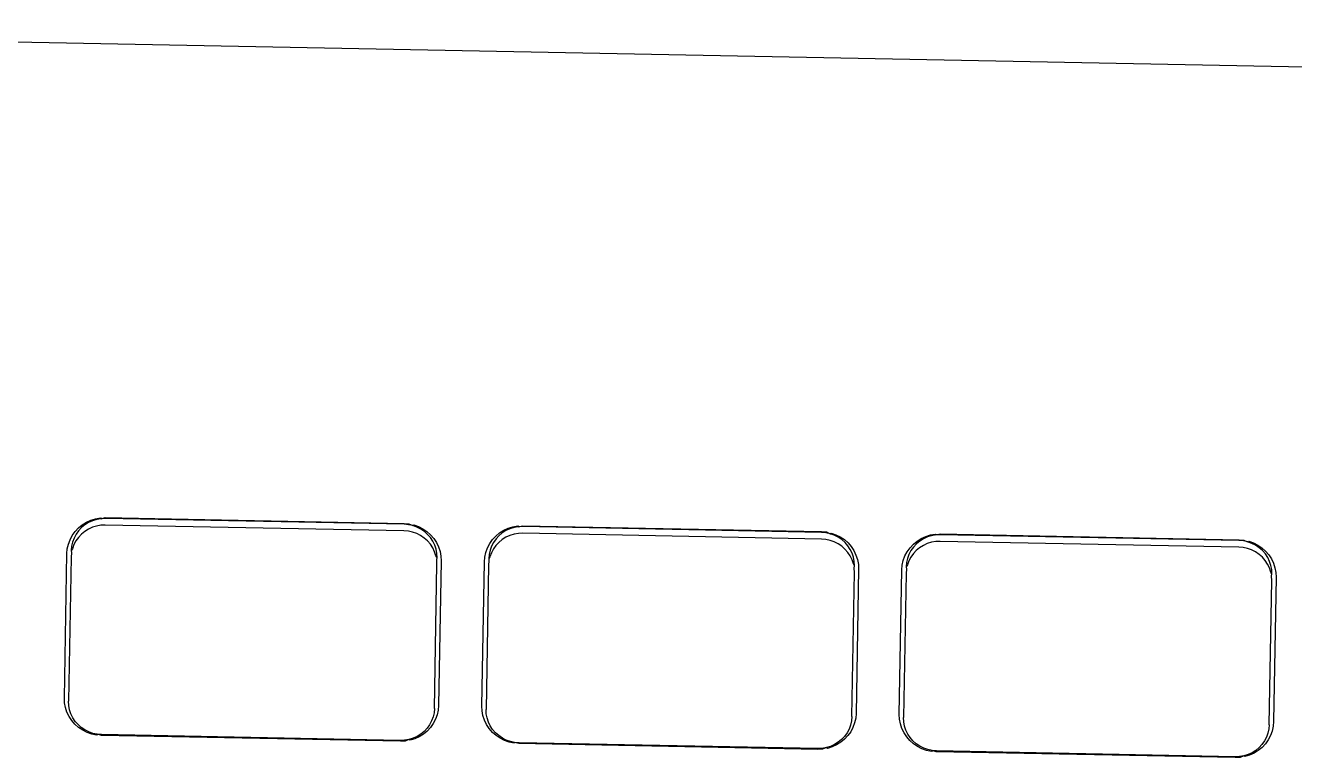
# Model space of a CAD drawing. Header units: millimetres. Extents: x -9564 to 100156, y -26854 to 24346.
# Drawn here: x 64206.5 to 64259, y -2967.1 to -2936.8 of the extents above; entities that cross this region are included whole.
import ezdxf

# ---------------------------------------------------------------- set-up
doc = ezdxf.new("R2010")
doc.units = ezdxf.units.MM
doc.header["$LTSCALE"] = 100
doc.layers.add('Muebles', color=112, linetype='Continuous')

msp = doc.modelspace()

# ---------------------------------------------------------------- linework, layer by layer
at = {"layer": 'Muebles'}
for p, q in [((64417.324, -2941.59), (64170.761, -2936.784)), ((64208.986, -2957.334), (64209.171, -2957.249)), ((64209.24, -2957.273), (64209.076, -2957.348)), ((64209.171, -2957.249), (64209.366, -2957.189)), ((64209.413, -2957.219), (64209.24, -2957.273)), ((64209.366, -2957.189), (64209.567, -2957.154)), ((64209.592, -2957.188), (64209.413, -2957.219)), ((64209.567, -2957.154), (64209.592, -2957.188)), ((64209.592, -2957.188), (64209.766, -2957.145)), ((64209.773, -2957.18), (64209.592, -2957.188)), ((64209.766, -2957.145), (64222.139, -2957.386)), ((64222.135, -2957.421), (64209.773, -2957.18)), ((64208.403, -2957.88), (64208.52, -2957.717)), ((64208.52, -2957.717), (64208.657, -2957.57)), ((64208.663, -2957.688), (64208.56, -2957.833)), ((64208.657, -2957.57), (64208.814, -2957.441)), ((64208.785, -2957.557), (64208.663, -2957.688)), ((64208.919, -2957.716), (64208.781, -2957.83)), ((64208.924, -2957.443), (64208.785, -2957.557)), ((64208.814, -2957.441), (64208.986, -2957.334)), ((64209.072, -2957.621), (64208.919, -2957.716)), ((64209.076, -2957.348), (64208.924, -2957.443)), ((64209.236, -2957.546), (64209.072, -2957.621)), ((64209.408, -2957.492), (64209.236, -2957.546)), ((64209.587, -2957.461), (64209.408, -2957.492)), ((64209.768, -2957.453), (64209.587, -2957.461)), ((64222.13, -2957.694), (64209.768, -2957.453)), ((64222.311, -2957.709), (64222.13, -2957.694)), ((64222.315, -2957.436), (64222.135, -2957.421)), ((64222.139, -2957.386), (64222.337, -2957.403)), ((64222.488, -2957.747), (64222.311, -2957.709)), ((64222.493, -2957.474), (64222.315, -2957.436)), ((64222.337, -2957.403), (64222.493, -2957.474)), ((64222.659, -2957.807), (64222.488, -2957.747)), ((64222.493, -2957.474), (64222.537, -2957.445)), ((64222.664, -2957.534), (64222.493, -2957.474)), ((64222.537, -2957.445), (64222.729, -2957.513)), ((64222.825, -2957.616), (64222.664, -2957.534)), ((64222.729, -2957.513), (64222.911, -2957.605)), ((64222.974, -2957.717), (64222.825, -2957.616)), ((64222.911, -2957.605), (64223.08, -2957.719)), ((64223.108, -2957.836), (64222.974, -2957.717)), ((64223.08, -2957.719), (64223.231, -2957.854)), ((64225.934, -2957.906), (64226.09, -2957.778)), ((64226.2, -2957.78), (64226.061, -2957.894)), ((64226.09, -2957.778), (64226.262, -2957.67)), ((64226.352, -2957.684), (64226.2, -2957.78)), ((64226.262, -2957.67), (64226.447, -2957.586)), ((64226.516, -2957.609), (64226.352, -2957.684)), ((64226.447, -2957.586), (64226.642, -2957.525)), ((64226.689, -2957.556), (64226.516, -2957.609)), ((64226.642, -2957.525), (64226.843, -2957.49)), ((64226.863, -2957.798), (64226.684, -2957.829)), ((64226.868, -2957.525), (64226.689, -2957.556)), ((64226.843, -2957.49), (64226.868, -2957.525)), ((64227.044, -2957.79), (64226.863, -2957.798)), ((64226.868, -2957.525), (64227.042, -2957.482)), ((64227.049, -2957.517), (64226.868, -2957.525)), ((64227.042, -2957.482), (64239.415, -2957.723)), ((64239.406, -2958.031), (64227.044, -2957.79)), ((64239.411, -2957.758), (64227.049, -2957.517)), ((64239.591, -2957.773), (64239.411, -2957.758)), ((64239.415, -2957.723), (64239.613, -2957.739)), ((64239.769, -2957.811), (64239.591, -2957.773)), ((64239.613, -2957.739), (64239.769, -2957.811)), ((64239.769, -2957.811), (64239.813, -2957.782)), ((64239.813, -2957.782), (64240.006, -2957.85)), ((64208.197, -2958.439), (64208.241, -2958.245)), ((64208.241, -2958.245), (64208.31, -2958.057)), ((64208.31, -2958.057), (64208.403, -2957.88)), ((64208.377, -2958.329), (64208.362, -2958.505)), ((64208.416, -2958.156), (64208.377, -2958.329)), ((64208.472, -2958.263), (64208.411, -2958.429)), ((64208.477, -2957.99), (64208.416, -2958.156)), ((64208.555, -2958.106), (64208.472, -2958.263)), ((64208.56, -2957.833), (64208.477, -2957.99)), ((64208.659, -2957.961), (64208.555, -2958.106)), ((64208.781, -2957.83), (64208.659, -2957.961)), ((64222.82, -2957.889), (64222.659, -2957.807)), ((64222.969, -2957.99), (64222.82, -2957.889)), ((64223.103, -2958.109), (64222.969, -2957.99)), ((64223.221, -2958.244), (64223.103, -2958.109)), ((64223.226, -2957.971), (64223.108, -2957.836)), ((64223.319, -2958.393), (64223.221, -2958.244)), ((64223.324, -2958.12), (64223.226, -2957.971)), ((64223.231, -2957.854), (64223.363, -2958.006)), ((64223.401, -2958.28), (64223.324, -2958.12)), ((64223.363, -2958.006), (64223.474, -2958.174)), ((64223.457, -2958.449), (64223.401, -2958.28)), ((64223.474, -2958.174), (64223.561, -2958.355)), ((64225.586, -2958.394), (64225.68, -2958.217)), ((64225.68, -2958.217), (64225.796, -2958.054)), ((64225.753, -2958.326), (64225.692, -2958.493)), ((64225.836, -2958.169), (64225.753, -2958.326)), ((64225.796, -2958.054), (64225.934, -2957.906)), ((64225.935, -2958.297), (64225.831, -2958.442)), ((64225.939, -2958.024), (64225.836, -2958.169)), ((64226.057, -2958.167), (64225.935, -2958.297)), ((64226.061, -2957.894), (64225.939, -2958.024)), ((64226.195, -2958.053), (64226.057, -2958.167)), ((64226.348, -2957.957), (64226.195, -2958.053)), ((64226.512, -2957.882), (64226.348, -2957.957)), ((64226.684, -2957.829), (64226.512, -2957.882)), ((64239.587, -2958.046), (64239.406, -2958.031)), ((64239.764, -2958.084), (64239.587, -2958.046)), ((64239.935, -2958.144), (64239.764, -2958.084)), ((64239.94, -2957.871), (64239.769, -2957.811)), ((64240.096, -2958.225), (64239.935, -2958.144)), ((64240.101, -2957.952), (64239.94, -2957.871)), ((64240.006, -2957.85), (64240.188, -2957.942)), ((64240.245, -2958.327), (64240.096, -2958.225)), ((64240.25, -2958.054), (64240.101, -2957.952)), ((64240.188, -2957.942), (64240.356, -2958.056)), ((64240.38, -2958.446), (64240.245, -2958.327)), ((64240.384, -2958.173), (64240.25, -2958.054)), ((64240.356, -2958.056), (64240.507, -2958.19)), ((64240.502, -2958.308), (64240.384, -2958.173)), ((64240.6, -2958.457), (64240.502, -2958.308)), ((64240.507, -2958.19), (64240.639, -2958.343)), ((64243.072, -2958.39), (64243.21, -2958.243)), ((64243.21, -2958.243), (64243.366, -2958.115)), ((64243.337, -2958.23), (64243.215, -2958.361)), ((64243.476, -2958.116), (64243.337, -2958.23)), ((64243.366, -2958.115), (64243.538, -2958.007)), ((64243.624, -2958.294), (64243.471, -2958.39)), ((64243.628, -2958.021), (64243.476, -2958.116)), ((64243.538, -2958.007), (64243.723, -2957.923)), ((64243.788, -2958.219), (64243.624, -2958.294)), ((64243.793, -2957.946), (64243.628, -2958.021)), ((64243.723, -2957.923), (64243.918, -2957.862)), ((64243.96, -2958.166), (64243.788, -2958.219)), ((64243.965, -2957.893), (64243.793, -2957.946)), ((64243.918, -2957.862), (64244.119, -2957.827)), ((64244.139, -2958.135), (64243.96, -2958.166)), ((64244.144, -2957.862), (64243.965, -2957.893)), ((64244.119, -2957.827), (64244.144, -2957.862)), ((64244.32, -2958.127), (64244.139, -2958.135)), ((64244.144, -2957.862), (64244.318, -2957.818)), ((64244.325, -2957.854), (64244.144, -2957.862)), ((64244.318, -2957.818), (64256.691, -2958.06)), ((64256.682, -2958.368), (64244.32, -2958.127)), ((64256.687, -2958.095), (64244.325, -2957.854)), ((64256.867, -2958.11), (64256.687, -2958.095)), ((64256.691, -2958.06), (64256.889, -2958.076)), ((64257.045, -2958.148), (64256.867, -2958.11)), ((64256.889, -2958.076), (64257.045, -2958.148)), ((64257.045, -2958.148), (64257.089, -2958.119)), ((64257.216, -2958.208), (64257.045, -2958.148)), ((64257.089, -2958.119), (64257.282, -2958.187)), ((64257.377, -2958.289), (64257.216, -2958.208)), ((64257.282, -2958.187), (64257.464, -2958.279)), ((64257.526, -2958.39), (64257.377, -2958.289)), ((64257.464, -2958.279), (64257.632, -2958.393)), ((64208.076, -2964.608), (64208.181, -2958.632)), ((64208.181, -2958.632), (64208.197, -2958.439)), ((64208.357, -2958.778), (64208.252, -2964.743)), ((64208.372, -2958.602), (64208.357, -2958.778)), ((64208.411, -2958.429), (64208.362, -2958.505)), ((64208.362, -2958.505), (64208.372, -2958.602)), ((64223.396, -2958.554), (64223.319, -2958.393)), ((64223.452, -2958.722), (64223.396, -2958.554)), ((64223.498, -2958.8), (64223.452, -2958.722)), ((64223.489, -2958.623), (64223.457, -2958.449)), ((64223.484, -2958.896), (64223.498, -2958.8)), ((64223.498, -2958.8), (64223.489, -2958.623)), ((64223.561, -2958.355), (64223.624, -2958.544)), ((64223.624, -2958.544), (64223.66, -2958.741)), ((64223.66, -2958.741), (64223.67, -2958.934)), ((64225.457, -2958.969), (64225.474, -2958.776)), ((64225.474, -2958.776), (64225.517, -2958.581)), ((64225.517, -2958.581), (64225.586, -2958.394)), ((64225.653, -2958.665), (64225.638, -2958.842)), ((64225.687, -2958.766), (64225.638, -2958.842)), ((64225.638, -2958.842), (64225.648, -2958.938)), ((64225.692, -2958.493), (64225.653, -2958.665)), ((64225.748, -2958.599), (64225.687, -2958.766)), ((64225.831, -2958.442), (64225.748, -2958.599)), ((64240.497, -2958.581), (64240.38, -2958.446)), ((64240.595, -2958.73), (64240.497, -2958.581)), ((64240.672, -2958.89), (64240.595, -2958.73)), ((64240.677, -2958.617), (64240.6, -2958.457)), ((64240.639, -2958.343), (64240.75, -2958.511)), ((64240.733, -2958.786), (64240.677, -2958.617)), ((64240.765, -2958.96), (64240.733, -2958.786)), ((64240.75, -2958.511), (64240.837, -2958.691)), ((64240.837, -2958.691), (64240.9, -2958.881)), ((64242.793, -2958.918), (64242.862, -2958.731)), ((64242.862, -2958.731), (64242.956, -2958.554)), ((64242.968, -2958.829), (64242.929, -2959.002)), ((64242.956, -2958.554), (64243.072, -2958.39)), ((64243.029, -2958.663), (64242.968, -2958.829)), ((64243.107, -2958.779), (64243.024, -2958.936)), ((64243.112, -2958.506), (64243.029, -2958.663)), ((64243.211, -2958.634), (64243.107, -2958.779)), ((64243.215, -2958.361), (64243.112, -2958.506)), ((64243.333, -2958.503), (64243.211, -2958.634)), ((64243.471, -2958.39), (64243.333, -2958.503)), ((64256.863, -2958.383), (64256.682, -2958.368)), ((64257.04, -2958.421), (64256.863, -2958.383)), ((64257.211, -2958.481), (64257.04, -2958.421)), ((64257.372, -2958.562), (64257.211, -2958.481)), ((64257.521, -2958.663), (64257.372, -2958.562)), ((64257.656, -2958.783), (64257.521, -2958.663)), ((64257.66, -2958.51), (64257.526, -2958.39)), ((64257.632, -2958.393), (64257.783, -2958.527)), ((64257.773, -2958.918), (64257.656, -2958.783)), ((64257.778, -2958.645), (64257.66, -2958.51)), ((64257.876, -2958.794), (64257.778, -2958.645)), ((64257.783, -2958.527), (64257.916, -2958.68)), ((64257.953, -2958.954), (64257.876, -2958.794)), ((64257.916, -2958.68), (64258.026, -2958.848)), ((64258.026, -2958.848), (64258.114, -2959.028)), ((64223.388, -2965.038), (64223.493, -2959.073)), ((64223.493, -2959.073), (64223.484, -2958.896)), ((64223.67, -2958.934), (64223.564, -2964.91)), ((64225.352, -2964.945), (64225.457, -2958.969)), ((64225.633, -2959.115), (64225.528, -2965.08)), ((64225.648, -2958.938), (64225.633, -2959.115)), ((64240.728, -2959.059), (64240.672, -2958.89)), ((64240.774, -2959.137), (64240.728, -2959.059)), ((64240.76, -2959.233), (64240.774, -2959.137)), ((64240.769, -2959.41), (64240.76, -2959.233)), ((64240.774, -2959.137), (64240.765, -2958.96)), ((64240.946, -2959.271), (64240.84, -2965.247)), ((64240.9, -2958.881), (64240.936, -2959.077)), ((64240.936, -2959.077), (64240.946, -2959.271)), ((64242.628, -2965.282), (64242.734, -2959.306)), ((64242.734, -2959.306), (64242.75, -2959.113)), ((64242.75, -2959.113), (64242.793, -2958.918)), ((64242.924, -2959.275), (64242.91, -2959.451)), ((64242.929, -2959.002), (64242.914, -2959.178)), ((64242.963, -2959.102), (64242.914, -2959.178)), ((64242.914, -2959.178), (64242.924, -2959.275)), ((64243.024, -2958.936), (64242.963, -2959.102)), ((64257.871, -2959.067), (64257.773, -2958.918)), ((64257.948, -2959.227), (64257.871, -2959.067)), ((64258.004, -2959.396), (64257.948, -2959.227)), ((64258.009, -2959.123), (64257.953, -2958.954)), ((64258.041, -2959.297), (64258.009, -2959.123)), ((64258.05, -2959.473), (64258.041, -2959.297)), ((64258.114, -2959.028), (64258.176, -2959.218)), ((64258.176, -2959.218), (64258.212, -2959.414)), ((64240.664, -2965.375), (64240.769, -2959.41)), ((64242.91, -2959.451), (64242.804, -2965.416)), ((64257.94, -2965.711), (64258.045, -2959.746)), ((64258.05, -2959.473), (64258.004, -2959.396)), ((64258.036, -2959.57), (64258.05, -2959.473)), ((64258.045, -2959.746), (64258.036, -2959.57)), ((64258.222, -2959.608), (64258.117, -2965.584)), ((64258.212, -2959.414), (64258.222, -2959.608)), ((64208.085, -2964.802), (64208.076, -2964.608)), ((64208.122, -2964.998), (64208.085, -2964.802)), ((64208.184, -2965.188), (64208.122, -2964.998)), ((64208.261, -2964.92), (64208.252, -2964.743)), ((64208.293, -2965.094), (64208.261, -2964.92)), ((64208.349, -2965.262), (64208.293, -2965.094)), ((64223.388, -2965.038), (64223.373, -2965.214)), ((64223.548, -2965.103), (64223.504, -2965.298)), ((64223.564, -2964.91), (64223.548, -2965.103)), ((64225.361, -2965.139), (64225.352, -2964.945)), ((64225.398, -2965.335), (64225.361, -2965.139)), ((64225.537, -2965.256), (64225.528, -2965.08)), ((64208.271, -2965.369), (64208.184, -2965.188)), ((64208.382, -2965.536), (64208.271, -2965.369)), ((64208.426, -2965.422), (64208.349, -2965.262)), ((64208.514, -2965.689), (64208.382, -2965.536)), ((64208.524, -2965.571), (64208.426, -2965.422)), ((64208.642, -2965.707), (64208.524, -2965.571)), ((64223.273, -2965.553), (64223.19, -2965.71)), ((64223.342, -2965.662), (64223.225, -2965.826)), ((64223.334, -2965.387), (64223.273, -2965.553)), ((64223.373, -2965.214), (64223.334, -2965.387)), ((64223.435, -2965.485), (64223.342, -2965.662)), ((64223.504, -2965.298), (64223.435, -2965.485)), ((64225.46, -2965.525), (64225.398, -2965.335)), ((64225.548, -2965.705), (64225.46, -2965.525)), ((64225.569, -2965.43), (64225.537, -2965.256)), ((64225.625, -2965.599), (64225.569, -2965.43)), ((64225.702, -2965.759), (64225.625, -2965.599)), ((64240.649, -2965.551), (64240.61, -2965.724)), ((64240.664, -2965.375), (64240.649, -2965.551)), ((64240.781, -2965.635), (64240.712, -2965.822)), ((64240.824, -2965.44), (64240.781, -2965.635)), ((64240.84, -2965.247), (64240.824, -2965.44)), ((64242.638, -2965.475), (64242.628, -2965.282)), ((64242.674, -2965.672), (64242.638, -2965.475)), ((64242.737, -2965.862), (64242.674, -2965.672)), ((64242.813, -2965.593), (64242.804, -2965.416)), ((64242.845, -2965.767), (64242.813, -2965.593)), ((64258.117, -2965.584), (64258.1, -2965.777)), ((64208.666, -2965.823), (64208.514, -2965.689)), ((64208.776, -2965.826), (64208.642, -2965.707)), ((64208.834, -2965.937), (64208.666, -2965.823)), ((64208.925, -2965.927), (64208.776, -2965.826)), ((64209.016, -2966.029), (64208.834, -2965.937)), ((64209.086, -2966.008), (64208.925, -2965.927)), ((64209.208, -2966.097), (64209.016, -2966.029)), ((64209.257, -2966.069), (64209.086, -2966.008)), ((64209.408, -2966.14), (64209.208, -2966.097)), ((64209.434, -2966.106), (64209.257, -2966.069)), ((64209.434, -2966.106), (64209.408, -2966.14)), ((64209.615, -2966.122), (64209.434, -2966.106)), ((64209.607, -2966.156), (64209.434, -2966.106)), ((64221.98, -2966.398), (64209.607, -2966.156)), ((64221.977, -2966.363), (64209.615, -2966.122)), ((64222.673, -2966.195), (64222.509, -2966.27)), ((64222.76, -2966.209), (64222.575, -2966.294)), ((64222.826, -2966.1), (64222.673, -2966.195)), ((64222.932, -2966.101), (64222.76, -2966.209)), ((64222.965, -2965.986), (64222.826, -2966.1)), ((64223.088, -2965.973), (64222.932, -2966.101)), ((64223.086, -2965.855), (64222.965, -2965.986)), ((64223.19, -2965.71), (64223.086, -2965.855)), ((64223.225, -2965.826), (64223.088, -2965.973)), ((64225.658, -2965.873), (64225.548, -2965.705)), ((64225.79, -2966.026), (64225.658, -2965.873)), ((64225.8, -2965.908), (64225.702, -2965.759)), ((64225.942, -2966.16), (64225.79, -2966.026)), ((64225.918, -2966.043), (64225.8, -2965.908)), ((64226.052, -2966.163), (64225.918, -2966.043)), ((64226.11, -2966.274), (64225.942, -2966.16)), ((64226.201, -2966.264), (64226.052, -2966.163)), ((64240.363, -2966.192), (64240.241, -2966.323)), ((64240.466, -2966.047), (64240.363, -2966.192)), ((64240.501, -2966.163), (64240.364, -2966.31)), ((64240.549, -2965.89), (64240.466, -2966.047)), ((64240.618, -2965.999), (64240.501, -2966.163)), ((64240.61, -2965.724), (64240.549, -2965.89)), ((64240.712, -2965.822), (64240.618, -2965.999)), ((64242.824, -2966.042), (64242.737, -2965.862)), ((64242.935, -2966.21), (64242.824, -2966.042)), ((64242.901, -2965.936), (64242.845, -2965.767)), ((64242.978, -2966.096), (64242.901, -2965.936)), ((64243.067, -2966.362), (64242.935, -2966.21)), ((64243.076, -2966.245), (64242.978, -2966.096)), ((64257.886, -2966.06), (64257.825, -2966.227)), ((64257.925, -2965.888), (64257.886, -2966.06)), ((64257.988, -2966.159), (64257.894, -2966.336)), ((64257.94, -2965.711), (64257.925, -2965.888)), ((64258.057, -2965.971), (64257.988, -2966.159)), ((64258.1, -2965.777), (64258.057, -2965.971)), ((64222.158, -2966.355), (64221.977, -2966.363)), ((64222.178, -2966.389), (64221.98, -2966.398)), ((64222.337, -2966.323), (64222.158, -2966.355)), ((64222.337, -2966.323), (64222.178, -2966.389)), ((64222.509, -2966.27), (64222.337, -2966.323)), ((64222.38, -2966.354), (64222.337, -2966.323)), ((64222.575, -2966.294), (64222.38, -2966.354)), ((64226.292, -2966.366), (64226.11, -2966.274)), ((64226.362, -2966.345), (64226.201, -2966.264)), ((64226.485, -2966.434), (64226.292, -2966.366)), ((64226.533, -2966.405), (64226.362, -2966.345)), ((64226.685, -2966.477), (64226.485, -2966.434)), ((64226.71, -2966.443), (64226.533, -2966.405)), ((64226.71, -2966.443), (64226.685, -2966.477)), ((64226.891, -2966.458), (64226.71, -2966.443)), ((64226.883, -2966.493), (64226.71, -2966.443)), ((64239.256, -2966.734), (64226.883, -2966.493)), ((64239.253, -2966.699), (64226.891, -2966.458)), ((64239.434, -2966.691), (64239.253, -2966.699)), ((64239.455, -2966.726), (64239.256, -2966.734)), ((64239.613, -2966.66), (64239.434, -2966.691)), ((64239.613, -2966.66), (64239.455, -2966.726)), ((64239.785, -2966.607), (64239.613, -2966.66)), ((64239.656, -2966.691), (64239.613, -2966.66)), ((64239.851, -2966.63), (64239.656, -2966.691)), ((64239.95, -2966.532), (64239.785, -2966.607)), ((64240.036, -2966.546), (64239.851, -2966.63)), ((64240.102, -2966.436), (64239.95, -2966.532)), ((64240.208, -2966.438), (64240.036, -2966.546)), ((64240.241, -2966.323), (64240.102, -2966.436)), ((64240.364, -2966.31), (64240.208, -2966.438)), ((64243.218, -2966.497), (64243.067, -2966.362)), ((64243.194, -2966.38), (64243.076, -2966.245)), ((64243.328, -2966.499), (64243.194, -2966.38)), ((64243.386, -2966.611), (64243.218, -2966.497)), ((64243.477, -2966.6), (64243.328, -2966.499)), ((64243.568, -2966.703), (64243.386, -2966.611)), ((64243.638, -2966.682), (64243.477, -2966.6)), ((64243.761, -2966.771), (64243.568, -2966.703)), ((64243.809, -2966.742), (64243.638, -2966.682)), ((64257.517, -2966.659), (64257.378, -2966.773)), ((64257.64, -2966.647), (64257.484, -2966.775)), ((64257.639, -2966.529), (64257.517, -2966.659)), ((64257.742, -2966.384), (64257.639, -2966.529)), ((64257.778, -2966.499), (64257.64, -2966.647)), ((64257.825, -2966.227), (64257.742, -2966.384)), ((64257.894, -2966.336), (64257.778, -2966.499)), ((64243.961, -2966.813), (64243.761, -2966.771)), ((64243.987, -2966.78), (64243.809, -2966.742)), ((64243.987, -2966.78), (64243.961, -2966.813)), ((64244.167, -2966.795), (64243.987, -2966.78)), ((64244.159, -2966.83), (64243.987, -2966.78)), ((64256.532, -2967.071), (64244.159, -2966.83)), ((64256.529, -2967.036), (64244.167, -2966.795)), ((64256.71, -2967.028), (64256.529, -2967.036)), ((64256.731, -2967.062), (64256.532, -2967.071)), ((64256.889, -2966.997), (64256.71, -2967.028)), ((64256.889, -2966.997), (64256.731, -2967.062)), ((64257.061, -2966.943), (64256.889, -2966.997)), ((64256.932, -2967.027), (64256.889, -2966.997)), ((64257.127, -2966.967), (64256.932, -2967.027)), ((64257.226, -2966.868), (64257.061, -2966.943)), ((64257.312, -2966.882), (64257.127, -2966.967)), ((64257.378, -2966.773), (64257.226, -2966.868)), ((64257.484, -2966.775), (64257.312, -2966.882))]:
    msp.add_line(p, q, dxfattribs=at)

doc.saveas('drawing.dxf')
